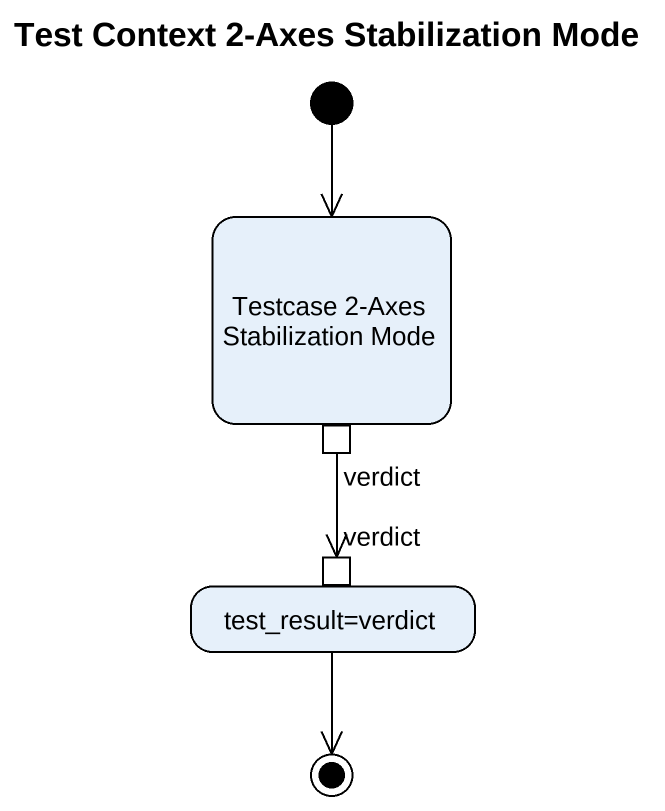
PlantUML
@startuml
title Test Context 2-Axes Stabilization Mode
hide empty description
state "Testcase 2-Axes Stabilization Mode" as Testcase_2_Axes {
  state verdict <<outputPin>>
}
state "test_result=verdict" as test_result_verdict {
  state "verdict" as verdict_2 <<inputPin>>
}
[*] --> Testcase_2_Axes
verdict --> verdict_2
test_result_verdict --> [*]
@enduml
